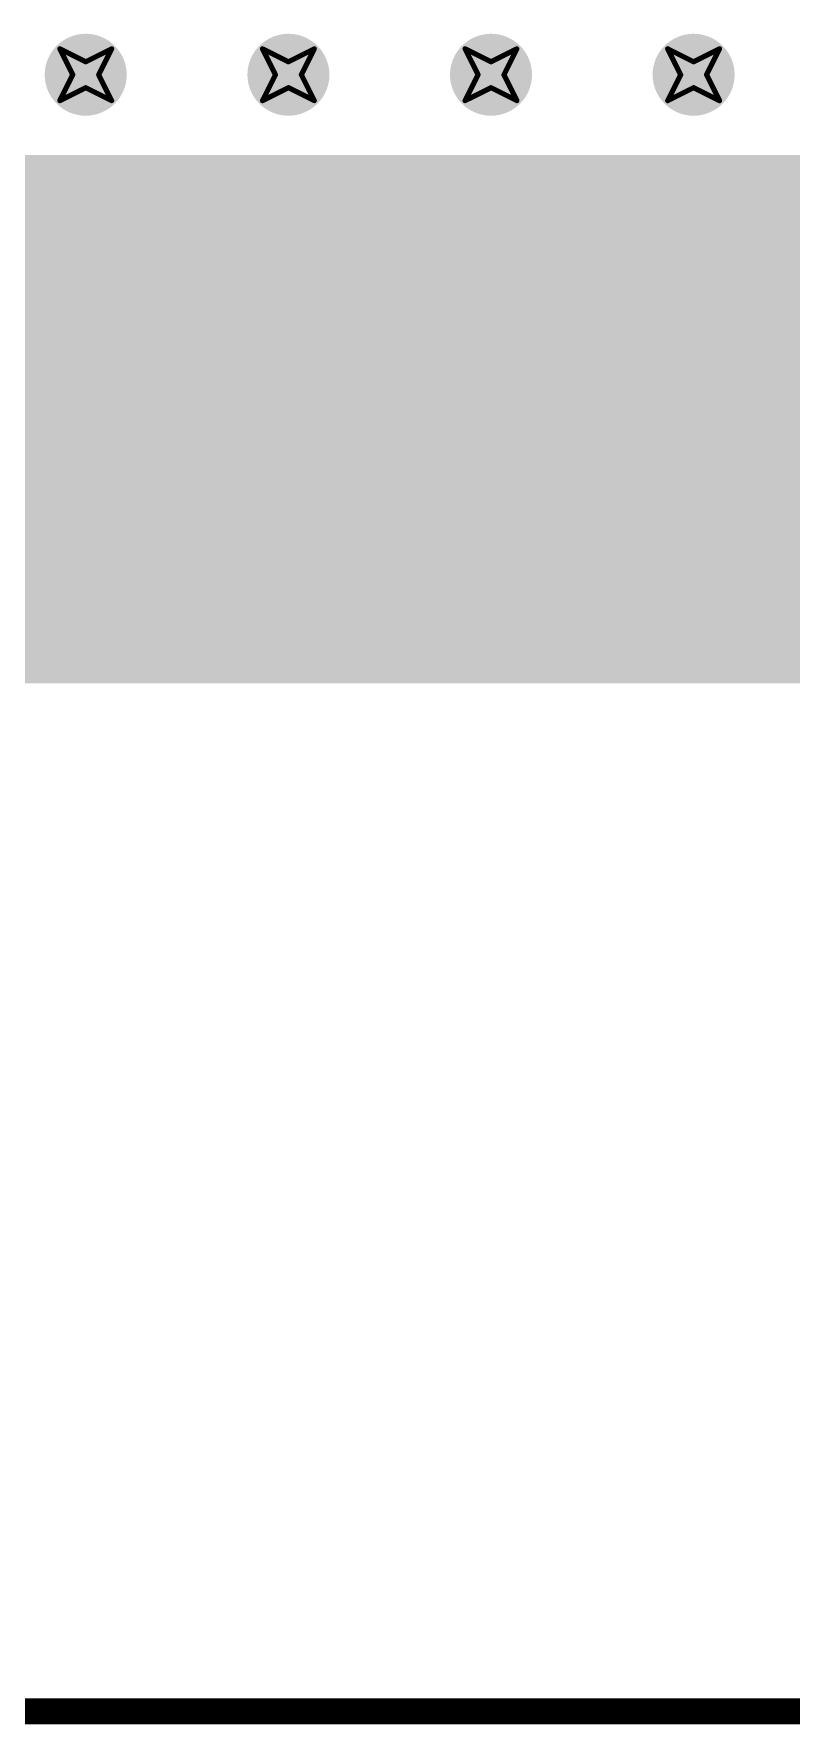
# Model space of a CAD drawing. Header units: inches. Extents: x -11 to 1110, y -7 to 455.
# Drawn here: x 597.9 to 605.32, y -0.13 to 16.45 of the extents above; entities that cross this region are included whole.
import ezdxf

# ---------------------------------------------------------------- set-up
doc = ezdxf.new("R2010")
doc.units = ezdxf.units.IN
for name, color, linetype in [('Board_outline', 216, 'Continuous'), ('Bottom Layer', 5, 'Continuous'), ('Bottom Solder', 6, 'Continuous'), ('Drill Drawing', 1, 'Continuous'), ('Top Layer', 1, 'Continuous'), ('Top Solder', 216, 'Continuous'), ('Via Holes', 16, 'Continuous')]:
    doc.layers.add(name, color=color, linetype=linetype)

msp = doc.modelspace()

# ---------------------------------------------------------------- hatches: boundary and pattern name
at = {"layer": 'Bottom Layer'}
h = msp.add_hatch(color=5, dxfattribs=at)
edge = h.paths.add_edge_path()
edge.add_arc((598.408, 16.053), 0.3, 0, 360)
h = msp.add_hatch(color=5, dxfattribs=at)
edge = h.paths.add_edge_path()
edge.add_arc((600.395, 16.053), 0.3, 0, 360)
h = msp.add_hatch(color=5, dxfattribs=at)
edge = h.paths.add_edge_path()
edge.add_arc((602.381, 16.053), 0.3, 0, 360)
h = msp.add_hatch(color=5, dxfattribs=at)
edge = h.paths.add_edge_path()
edge.add_arc((604.367, 16.053), 0.3, 0, 360)
msp.add_hatch(color=5, dxfattribs=at).paths.add_polyline_path([(638.324, 15.265), (638.324, 10.084), (638.324, 7.398), (636.222, 7.398), (636.222, 8.833), (633.25, 8.833), (633.25, 9.811), (633.25, 10.084), (590.448, 10.084), (590.448, 0.259), (560.172, 0.259), (560.172, 5.842), (576.809, 5.842), (576.809, 10.471), (575.64, 10.471), (575.64, 12.086), (574, 12.086), (573.731, 12.355), (573.731, 12.781), (573.736, 12.781), (573.736, 13.621), (573.956, 13.621), (573.956, 12.781), (574.536, 12.781), (574.536, 13.621), (586.638, 13.621), (586.638, 15.265)])
at = {"layer": 'Bottom Solder'}
h = msp.add_hatch(color=6, dxfattribs=at)
edge = h.paths.add_edge_path()
edge.add_arc((598.408, 16.053), 0.402, 0, 360)
h = msp.add_hatch(color=6, dxfattribs=at)
edge = h.paths.add_edge_path()
edge.add_arc((600.395, 16.053), 0.402, 0, 360)
h = msp.add_hatch(color=6, dxfattribs=at)
edge = h.paths.add_edge_path()
edge.add_arc((602.381, 16.053), 0.402, 0, 360)
h = msp.add_hatch(color=6, dxfattribs=at)
edge = h.paths.add_edge_path()
edge.add_arc((604.367, 16.053), 0.402, 0, 360)
at = {"layer": 'Top Layer'}
h = msp.add_hatch(color=1, dxfattribs=at)
edge = h.paths.add_edge_path()
edge.add_arc((598.408, 16.053), 0.3, 0, 360)
h = msp.add_hatch(color=1, dxfattribs=at)
edge = h.paths.add_edge_path()
edge.add_arc((600.395, 16.053), 0.3, 0, 360)
h = msp.add_hatch(color=1, dxfattribs=at)
edge = h.paths.add_edge_path()
edge.add_arc((602.381, 16.053), 0.3, 0, 360)
h = msp.add_hatch(color=1, dxfattribs=at)
edge = h.paths.add_edge_path()
edge.add_arc((604.367, 16.053), 0.3, 0, 360)
at = {"layer": 'Top Solder'}
h = msp.add_hatch(color=216, dxfattribs=at)
edge = h.paths.add_edge_path()
edge.add_arc((598.408, 16.053), 0.402, 0, 360)
h = msp.add_hatch(color=216, dxfattribs=at)
edge = h.paths.add_edge_path()
edge.add_arc((600.395, 16.053), 0.402, 0, 360)
h = msp.add_hatch(color=216, dxfattribs=at)
edge = h.paths.add_edge_path()
edge.add_arc((602.381, 16.053), 0.402, 0, 360)
h = msp.add_hatch(color=216, dxfattribs=at)
edge = h.paths.add_edge_path()
edge.add_arc((604.367, 16.053), 0.402, 0, 360)
at = {"layer": 'Via Holes'}
h = msp.add_hatch(color=7, dxfattribs=at)
edge = h.paths.add_edge_path()
edge.add_arc((598.408, 16.053), 0.15, 0, 360)
h = msp.add_hatch(color=7, dxfattribs=at)
edge = h.paths.add_edge_path()
edge.add_arc((600.395, 16.053), 0.15, 0, 360)
h = msp.add_hatch(color=7, dxfattribs=at)
edge = h.paths.add_edge_path()
edge.add_arc((602.381, 16.053), 0.15, 0, 360)
h = msp.add_hatch(color=7, dxfattribs=at)
edge = h.paths.add_edge_path()
edge.add_arc((604.367, 16.053), 0.15, 0, 360)

# ---------------------------------------------------------------- linework, layer by layer
at = {"layer": 'Board_outline'}
msp.add_lwpolyline([(0, 0, 0.254, 0.254, 0), (704, 0, 0.254, 0.254, 0)], format="xyseb", dxfattribs=at)
at = {"layer": 'Drill Drawing'}
for points in [[(598.154, 16.307, 0.0508, 0.0508, 0), (598.408, 16.18, 0.0508, 0.0508, 0)], [(598.154, 16.307, 0.0508, 0.0508, 0), (598.281, 16.053, 0.0508, 0.0508, 0)], [(598.408, 16.18, 0.0508, 0.0508, 0), (598.662, 16.307, 0.0508, 0.0508, 0)], [(598.535, 16.053, 0.0508, 0.0508, 0), (598.662, 16.307, 0.0508, 0.0508, 0)], [(600.141, 16.307, 0.0508, 0.0508, 0), (600.395, 16.18, 0.0508, 0.0508, 0)], [(600.141, 16.307, 0.0508, 0.0508, 0), (600.268, 16.053, 0.0508, 0.0508, 0)], [(600.395, 16.18, 0.0508, 0.0508, 0), (600.649, 16.307, 0.0508, 0.0508, 0)], [(600.522, 16.053, 0.0508, 0.0508, 0), (600.649, 16.307, 0.0508, 0.0508, 0)], [(602.127, 16.307, 0.0508, 0.0508, 0), (602.381, 16.18, 0.0508, 0.0508, 0)], [(602.127, 16.307, 0.0508, 0.0508, 0), (602.254, 16.053, 0.0508, 0.0508, 0)], [(602.381, 16.18, 0.0508, 0.0508, 0), (602.635, 16.307, 0.0508, 0.0508, 0)], [(602.508, 16.053, 0.0508, 0.0508, 0), (602.635, 16.307, 0.0508, 0.0508, 0)], [(604.113, 16.307, 0.0508, 0.0508, 0), (604.367, 16.18, 0.0508, 0.0508, 0)], [(604.113, 16.307, 0.0508, 0.0508, 0), (604.24, 16.053, 0.0508, 0.0508, 0)], [(604.367, 16.18, 0.0508, 0.0508, 0), (604.621, 16.307, 0.0508, 0.0508, 0)], [(604.494, 16.053, 0.0508, 0.0508, 0), (604.621, 16.307, 0.0508, 0.0508, 0)], [(598.154, 15.799, 0.0508, 0.0508, 0), (598.281, 16.053, 0.0508, 0.0508, 0)], [(598.154, 15.799, 0.0508, 0.0508, 0), (598.408, 15.926, 0.0508, 0.0508, 0)], [(598.408, 15.926, 0.0508, 0.0508, 0), (598.662, 15.799, 0.0508, 0.0508, 0)], [(598.535, 16.053, 0.0508, 0.0508, 0), (598.662, 15.799, 0.0508, 0.0508, 0)], [(600.141, 15.799, 0.0508, 0.0508, 0), (600.268, 16.053, 0.0508, 0.0508, 0)], [(600.141, 15.799, 0.0508, 0.0508, 0), (600.395, 15.926, 0.0508, 0.0508, 0)], [(600.395, 15.926, 0.0508, 0.0508, 0), (600.649, 15.799, 0.0508, 0.0508, 0)], [(600.522, 16.053, 0.0508, 0.0508, 0), (600.649, 15.799, 0.0508, 0.0508, 0)], [(602.127, 15.799, 0.0508, 0.0508, 0), (602.254, 16.053, 0.0508, 0.0508, 0)], [(602.127, 15.799, 0.0508, 0.0508, 0), (602.381, 15.926, 0.0508, 0.0508, 0)], [(602.381, 15.926, 0.0508, 0.0508, 0), (602.635, 15.799, 0.0508, 0.0508, 0)], [(602.508, 16.053, 0.0508, 0.0508, 0), (602.635, 15.799, 0.0508, 0.0508, 0)], [(604.113, 15.799, 0.0508, 0.0508, 0), (604.24, 16.053, 0.0508, 0.0508, 0)], [(604.113, 15.799, 0.0508, 0.0508, 0), (604.367, 15.926, 0.0508, 0.0508, 0)], [(604.367, 15.926, 0.0508, 0.0508, 0), (604.621, 15.799, 0.0508, 0.0508, 0)], [(604.494, 16.053, 0.0508, 0.0508, 0), (604.621, 15.799, 0.0508, 0.0508, 0)]]:
    msp.add_lwpolyline(points, format="xyseb", dxfattribs=at)
for points in [[(598.142, 16.307, 0.0254, 0.0254, 1), (598.167, 16.307, 0.0254, 0.0254, 1)], [(598.142, 16.307, 0.0254, 0.0254, 1), (598.167, 16.307, 0.0254, 0.0254, 1)], [(598.65, 16.307, 0.0254, 0.0254, 1), (598.675, 16.307, 0.0254, 0.0254, 1)], [(598.65, 16.307, 0.0254, 0.0254, 1), (598.675, 16.307, 0.0254, 0.0254, 1)], [(600.128, 16.307, 0.0254, 0.0254, 1), (600.153, 16.307, 0.0254, 0.0254, 1)], [(600.128, 16.307, 0.0254, 0.0254, 1), (600.153, 16.307, 0.0254, 0.0254, 1)], [(600.636, 16.307, 0.0254, 0.0254, 1), (600.661, 16.307, 0.0254, 0.0254, 1)], [(600.636, 16.307, 0.0254, 0.0254, 1), (600.661, 16.307, 0.0254, 0.0254, 1)], [(602.114, 16.307, 0.0254, 0.0254, 1), (602.139, 16.307, 0.0254, 0.0254, 1)], [(602.114, 16.307, 0.0254, 0.0254, 1), (602.139, 16.307, 0.0254, 0.0254, 1)], [(602.622, 16.307, 0.0254, 0.0254, 1), (602.647, 16.307, 0.0254, 0.0254, 1)], [(602.622, 16.307, 0.0254, 0.0254, 1), (602.647, 16.307, 0.0254, 0.0254, 1)], [(604.1, 16.307, 0.0254, 0.0254, 1), (604.126, 16.307, 0.0254, 0.0254, 1)], [(604.1, 16.307, 0.0254, 0.0254, 1), (604.126, 16.307, 0.0254, 0.0254, 1)], [(604.608, 16.307, 0.0254, 0.0254, 1), (604.634, 16.307, 0.0254, 0.0254, 1)], [(604.608, 16.307, 0.0254, 0.0254, 1), (604.634, 16.307, 0.0254, 0.0254, 1)], [(598.396, 16.18, 0.0254, 0.0254, 1), (598.421, 16.18, 0.0254, 0.0254, 1)], [(598.396, 16.18, 0.0254, 0.0254, 1), (598.421, 16.18, 0.0254, 0.0254, 1)], [(600.382, 16.18, 0.0254, 0.0254, 1), (600.407, 16.18, 0.0254, 0.0254, 1)], [(600.382, 16.18, 0.0254, 0.0254, 1), (600.407, 16.18, 0.0254, 0.0254, 1)], [(602.368, 16.18, 0.0254, 0.0254, 1), (602.393, 16.18, 0.0254, 0.0254, 1)], [(602.368, 16.18, 0.0254, 0.0254, 1), (602.393, 16.18, 0.0254, 0.0254, 1)], [(604.354, 16.18, 0.0254, 0.0254, 1), (604.38, 16.18, 0.0254, 0.0254, 1)], [(604.354, 16.18, 0.0254, 0.0254, 1), (604.38, 16.18, 0.0254, 0.0254, 1)], [(598.269, 16.053, 0.0254, 0.0254, 1), (598.294, 16.053, 0.0254, 0.0254, 1)], [(598.269, 16.053, 0.0254, 0.0254, 1), (598.294, 16.053, 0.0254, 0.0254, 1)], [(598.396, 15.926, 0.0254, 0.0254, 1), (598.421, 15.926, 0.0254, 0.0254, 1)], [(598.396, 15.926, 0.0254, 0.0254, 1), (598.421, 15.926, 0.0254, 0.0254, 1)], [(598.523, 16.053, 0.0254, 0.0254, 1), (598.548, 16.053, 0.0254, 0.0254, 1)], [(598.523, 16.053, 0.0254, 0.0254, 1), (598.548, 16.053, 0.0254, 0.0254, 1)], [(600.255, 16.053, 0.0254, 0.0254, 1), (600.28, 16.053, 0.0254, 0.0254, 1)], [(600.255, 16.053, 0.0254, 0.0254, 1), (600.28, 16.053, 0.0254, 0.0254, 1)], [(600.382, 15.926, 0.0254, 0.0254, 1), (600.407, 15.926, 0.0254, 0.0254, 1)], [(600.382, 15.926, 0.0254, 0.0254, 1), (600.407, 15.926, 0.0254, 0.0254, 1)], [(600.509, 16.053, 0.0254, 0.0254, 1), (600.534, 16.053, 0.0254, 0.0254, 1)], [(600.509, 16.053, 0.0254, 0.0254, 1), (600.534, 16.053, 0.0254, 0.0254, 1)], [(602.241, 16.053, 0.0254, 0.0254, 1), (602.266, 16.053, 0.0254, 0.0254, 1)], [(602.241, 16.053, 0.0254, 0.0254, 1), (602.266, 16.053, 0.0254, 0.0254, 1)], [(602.368, 15.926, 0.0254, 0.0254, 1), (602.393, 15.926, 0.0254, 0.0254, 1)], [(602.368, 15.926, 0.0254, 0.0254, 1), (602.393, 15.926, 0.0254, 0.0254, 1)], [(602.495, 16.053, 0.0254, 0.0254, 1), (602.52, 16.053, 0.0254, 0.0254, 1)], [(602.495, 16.053, 0.0254, 0.0254, 1), (602.52, 16.053, 0.0254, 0.0254, 1)], [(604.227, 16.053, 0.0254, 0.0254, 1), (604.253, 16.053, 0.0254, 0.0254, 1)], [(604.227, 16.053, 0.0254, 0.0254, 1), (604.253, 16.053, 0.0254, 0.0254, 1)], [(604.354, 15.926, 0.0254, 0.0254, 1), (604.38, 15.926, 0.0254, 0.0254, 1)], [(604.354, 15.926, 0.0254, 0.0254, 1), (604.38, 15.926, 0.0254, 0.0254, 1)], [(604.481, 16.053, 0.0254, 0.0254, 1), (604.507, 16.053, 0.0254, 0.0254, 1)], [(604.481, 16.053, 0.0254, 0.0254, 1), (604.507, 16.053, 0.0254, 0.0254, 1)], [(598.142, 15.799, 0.0254, 0.0254, 1), (598.167, 15.799, 0.0254, 0.0254, 1)], [(598.142, 15.799, 0.0254, 0.0254, 1), (598.167, 15.799, 0.0254, 0.0254, 1)], [(598.65, 15.799, 0.0254, 0.0254, 1), (598.675, 15.799, 0.0254, 0.0254, 1)], [(598.65, 15.799, 0.0254, 0.0254, 1), (598.675, 15.799, 0.0254, 0.0254, 1)], [(600.128, 15.799, 0.0254, 0.0254, 1), (600.153, 15.799, 0.0254, 0.0254, 1)], [(600.128, 15.799, 0.0254, 0.0254, 1), (600.153, 15.799, 0.0254, 0.0254, 1)], [(600.636, 15.799, 0.0254, 0.0254, 1), (600.661, 15.799, 0.0254, 0.0254, 1)], [(600.636, 15.799, 0.0254, 0.0254, 1), (600.661, 15.799, 0.0254, 0.0254, 1)], [(602.114, 15.799, 0.0254, 0.0254, 1), (602.139, 15.799, 0.0254, 0.0254, 1)], [(602.114, 15.799, 0.0254, 0.0254, 1), (602.139, 15.799, 0.0254, 0.0254, 1)], [(602.622, 15.799, 0.0254, 0.0254, 1), (602.647, 15.799, 0.0254, 0.0254, 1)], [(602.622, 15.799, 0.0254, 0.0254, 1), (602.647, 15.799, 0.0254, 0.0254, 1)], [(604.1, 15.799, 0.0254, 0.0254, 1), (604.126, 15.799, 0.0254, 0.0254, 1)], [(604.1, 15.799, 0.0254, 0.0254, 1), (604.126, 15.799, 0.0254, 0.0254, 1)], [(604.608, 15.799, 0.0254, 0.0254, 1), (604.634, 15.799, 0.0254, 0.0254, 1)], [(604.608, 15.799, 0.0254, 0.0254, 1), (604.634, 15.799, 0.0254, 0.0254, 1)]]:
    msp.add_lwpolyline(points, format="xyseb", close=True, dxfattribs=at)

doc.saveas('drawing.dxf')
